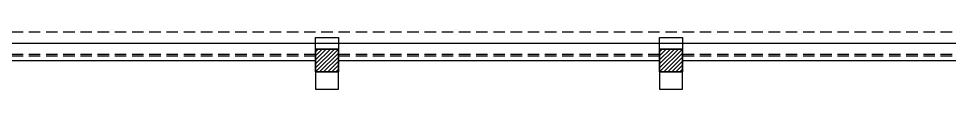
# Model space of a CAD drawing. Extents: x -9 to 600, y -23 to 65.
# Drawn here: x 279.38 to 295.62, y 52.65 to 53.65 of the extents above; entities that cross this region are included whole.
import ezdxf

# ---------------------------------------------------------------- set-up
doc = ezdxf.new("R2010")
doc.units = 0
doc.header["$LTSCALE"] = 0.8
doc.header["$MEASUREMENT"] = 0
doc.linetypes.add('HIDDEN', pattern=[0.375, 0.25, -0.125])
doc.layers.get('0').update_dxf_attribs({"color": 3, "linetype": 'CONTINUOUS'})
doc.layers.add('Desenho base', color=7, linetype='CONTINUOUS')

# ---------------------------------------------------------------- blocks, each defined once
blk = doc.blocks.new('*X15')
at = {"color": 0}
for p, q in [((15.8, 29.801), (16.199, 30.2)), ((15.8, 29.871), (16.129, 30.2)), ((15.8, 29.942), (16.058, 30.2)), ((15.8, 30.013), (15.987, 30.2)), ((15.8, 30.084), (15.916, 30.2)), ((15.8, 30.154), (15.846, 30.2)), ((15.87, 29.8), (16.2, 30.13)), ((15.941, 29.8), (16.2, 30.059)), ((16.011, 29.8), (16.2, 29.989)), ((16.082, 29.8), (16.2, 29.918)), ((16.153, 29.8), (16.2, 29.847))]:
    blk.add_line(p, q, dxfattribs=at)

msp = doc.modelspace()

# ---------------------------------------------------------------- linework, layer by layer
at = {"layer": 'Desenho base', "linetype": 'HIDDEN'}
for p, q in [((272.963, 53.648), (308.563, 53.648)), ((278.963, 53.258), (284.563, 53.258)), ((284.963, 53.258), (290.563, 53.258)), ((290.963, 53.258), (296.563, 53.258)), ((278.963, 53.228), (284.563, 53.228)), ((284.963, 53.228), (290.563, 53.228)), ((290.963, 53.228), (296.563, 53.228))]:
    msp.add_line(p, q, dxfattribs=at)
at = {"layer": 'Desenho base'}
for p, q in [((272.963, 53.448), (308.563, 53.448)), ((284.963, 53.348), (284.563, 53.348)), ((284.563, 53.348), (284.563, 52.948)), ((284.963, 52.948), (284.963, 53.348)), ((290.963, 53.348), (290.563, 53.348)), ((290.563, 53.348), (290.563, 52.948)), ((290.963, 52.948), (290.963, 53.348)), ((278.963, 53.148), (284.563, 53.148)), ((284.963, 53.148), (290.563, 53.148)), ((290.963, 53.148), (296.563, 53.148)), ((284.563, 52.948), (284.963, 52.948)), ((290.563, 52.948), (290.963, 52.948))]:
    msp.add_line(p, q, dxfattribs=at)
for points in [[(284.563, 53.348), (284.563, 53.548), (284.963, 53.548), (284.963, 53.348)], [(290.563, 53.348), (290.563, 53.548), (290.963, 53.548), (290.963, 53.348)], [(284.563, 52.948), (284.563, 52.648), (284.963, 52.648), (284.963, 52.948)], [(290.563, 52.948), (290.563, 52.648), (290.963, 52.648), (290.963, 52.948)]]:
    msp.add_lwpolyline(points, dxfattribs=at)
for points in [[(284.563, 53.348), (284.963, 53.348), (284.963, 52.948), (284.563, 52.948)], [(290.563, 53.348), (290.963, 53.348), (290.963, 52.948), (290.563, 52.948)]]:
    msp.add_lwpolyline(points, close=True, dxfattribs=at)

# ---------------------------------------------------------------- block references
for p in [(268.763, 23.148), (274.763, 23.148)]:
    msp.add_blockref('*X15', p, dxfattribs=at)

doc.saveas('drawing.dxf')
